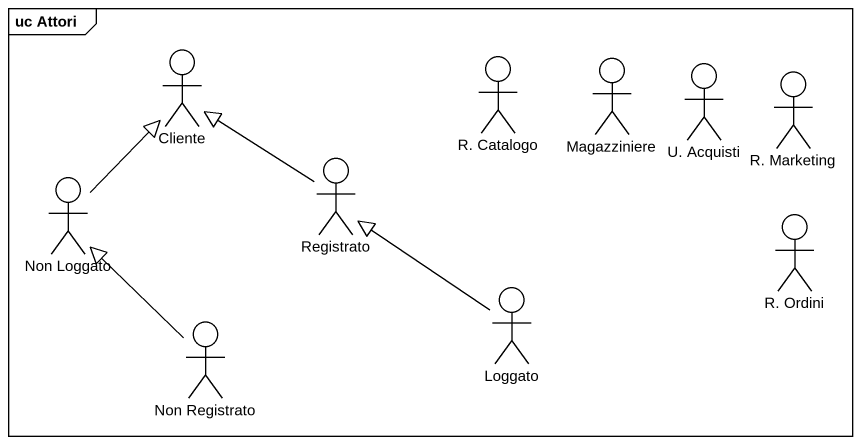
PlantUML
@startuml
mainframe uc Attori
actor Cliente
actor "R. Catalogo" as R_Catalogo
actor Magazziniere
actor "U. Acquisti" as U_Acquisti
actor "R. Marketing" as R_Marketing
actor "Non Loggato" as Non_Loggato
actor Registrato
actor "R. Ordini" as R_Ordini
actor Loggato
actor "Non Registrato" as Non_Registrato
Non_Loggato -up-|> Cliente
Registrato -up-|> Cliente
Loggato -up-|> Registrato
Non_Registrato -up-|> Non_Loggato
@enduml
